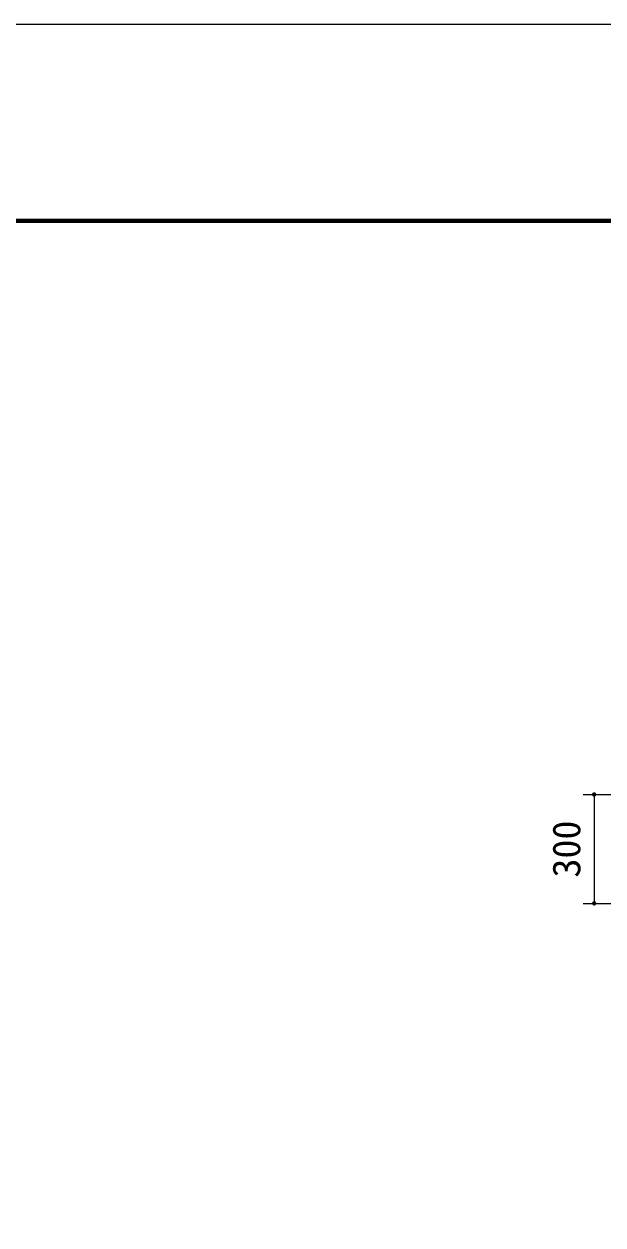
# Model space of a CAD drawing. Units: millimetres, scale not verified. Extents: x -8910 to 8910, y -6308 to 6308.
# Drawn here: x -1956 to -362, y 2999 to 6308 of the extents above; entities that cross this region are included whole.
import ezdxf
from ezdxf.enums import TextEntityAlignment as Align

# ---------------------------------------------------------------- set-up
doc = ezdxf.new("R2010")
doc.units = ezdxf.units.MM
doc.header["$LTSCALE"] = 30
for name, color, linetype, lineweight in [('0-3_空気管', 3, 'Continuous', 25), ('0-C_図面枠', 7, 'Continuous', 25), ('0-D_Axis_waku', 7, 'Continuous', 25)]:
    doc.layers.add(name, color=color, linetype=linetype, lineweight=lineweight)
doc.styles.add('ＭＳ ゴシック', font='')
doc.styles.get('ＭＳ ゴシック').set_extended_font_data('MS Gothic')

msp = doc.modelspace()

# ---------------------------------------------------------------- linework, layer by layer
at = {"layer": '0-3_空気管', "color": 2}
for p, q in [((-416.06, 4184.61), (-251.8, 4184.61)), ((-386.06, 4184.61), (-386.06, 3884.61)), ((-416.06, 3884.61), (-251.8, 3884.61))]:
    msp.add_line(p, q, dxfattribs=at)
at = {"layer": '0-3_空気管', "color": 5}
for points in [[(-386.06, 4184.61), (-392.06, 4184.61), (-392.05, 4184.99)], [(-386.06, 4184.61), (-392.01, 4183.86), (-392.06, 4184.61)], [(-386.06, 4184.61), (-392.05, 4184.99), (-391.95, 4185.74)], [(-386.06, 4178.61), (-392.01, 4183.86), (-386.06, 4184.61)], [(-386.06, 4178.61), (-391.87, 4183.12), (-392.01, 4183.86)], [(-386.06, 4184.61), (-391.95, 4185.74), (-391.77, 4186.47)], [(-386.06, 4178.61), (-391.64, 4182.4), (-391.87, 4183.12)], [(-386.06, 4184.61), (-391.77, 4186.47), (-391.49, 4187.17)], [(-386.06, 4178.61), (-391.32, 4181.72), (-391.64, 4182.4)], [(-386.06, 4184.61), (-391.49, 4187.17), (-391.13, 4187.83)], [(-386.06, 4178.61), (-390.91, 4181.09), (-391.32, 4181.72)], [(-386.06, 4184.61), (-391.13, 4187.83), (-390.68, 4188.44)], [(-386.06, 4178.61), (-390.43, 4180.51), (-390.91, 4181.09)], [(-386.06, 4184.61), (-390.68, 4188.44), (-390.17, 4188.99)], [(-386.06, 4178.61), (-389.88, 4179.99), (-390.43, 4180.51)], [(-386.06, 4184.61), (-390.17, 4188.99), (-389.59, 4189.47)], [(-386.06, 4178.61), (-389.27, 4179.55), (-389.88, 4179.99)], [(-386.06, 4184.61), (-389.59, 4189.47), (-388.95, 4189.87)], [(-386.06, 4178.61), (-388.61, 4179.18), (-389.27, 4179.55)], [(-386.06, 4184.61), (-388.95, 4189.87), (-388.27, 4190.19)], [(-386.06, 4178.61), (-387.91, 4178.91), (-388.61, 4179.18)], [(-386.06, 4184.61), (-388.27, 4190.19), (-387.55, 4190.42)], [(-386.06, 4178.61), (-387.18, 4178.72), (-387.91, 4178.91)], [(-386.06, 4190.61), (-387.55, 4190.42), (-386.81, 4190.57)], [(-386.06, 4184.61), (-387.55, 4190.42), (-386.06, 4190.61)], [(-386.06, 4178.61), (-386.44, 4178.63), (-387.18, 4178.72)], [(-385.68, 4190.6), (-386.06, 4184.61), (-386.06, 4190.61)], [(-384.93, 4190.51), (-386.06, 4184.61), (-385.68, 4190.6)], [(-384.2, 4190.32), (-386.06, 4184.61), (-384.93, 4190.51)], [(-383.5, 4190.04), (-386.06, 4184.61), (-384.2, 4190.32)], [(-382.84, 4189.68), (-386.06, 4184.61), (-383.5, 4190.04)], [(-382.23, 4189.24), (-386.06, 4184.61), (-382.84, 4189.68)], [(-381.69, 4188.72), (-386.06, 4184.61), (-382.23, 4189.24)], [(-381.2, 4188.14), (-386.06, 4184.61), (-381.69, 4188.72)], [(-380.8, 4187.5), (-386.06, 4184.61), (-381.2, 4188.14)], [(-380.48, 4186.82), (-386.06, 4184.61), (-380.8, 4187.5)], [(-380.25, 4186.11), (-386.06, 4184.61), (-380.48, 4186.82)], [(-380.11, 4185.37), (-386.06, 4184.61), (-380.25, 4186.11)], [(-380.06, 4184.61), (-386.06, 4184.61), (-380.11, 4185.37)], [(-380.06, 4184.61), (-386.06, 4178.61), (-386.06, 4184.61)], [(-380.07, 4184.24), (-386.06, 4178.61), (-380.06, 4184.61)], [(-380.17, 4183.49), (-386.06, 4178.61), (-380.07, 4184.24)], [(-380.35, 4182.76), (-386.06, 4178.61), (-380.17, 4183.49)], [(-380.63, 4182.06), (-386.06, 4178.61), (-380.35, 4182.76)], [(-380.99, 4181.4), (-386.06, 4178.61), (-380.63, 4182.06)], [(-381.44, 4180.79), (-386.06, 4178.61), (-380.99, 4181.4)], [(-381.95, 4180.24), (-386.06, 4178.61), (-381.44, 4180.79)], [(-382.53, 4179.76), (-386.06, 4178.61), (-381.95, 4180.24)], [(-383.17, 4179.36), (-386.06, 4178.61), (-382.53, 4179.76)], [(-383.85, 4179.03), (-386.06, 4178.61), (-383.17, 4179.36)], [(-384.57, 4178.8), (-386.06, 4178.61), (-383.85, 4179.03)], [(-385.31, 4178.66), (-386.06, 4178.61), (-384.57, 4178.8)], [(-386.06, 3884.61), (-392.06, 3884.61), (-392.05, 3884.99)], [(-386.06, 3884.61), (-392.01, 3883.86), (-392.06, 3884.61)], [(-386.06, 3884.61), (-392.05, 3884.99), (-391.95, 3885.74)], [(-386.06, 3878.61), (-392.01, 3883.86), (-386.06, 3884.61)], [(-386.06, 3878.61), (-391.87, 3883.12), (-392.01, 3883.86)], [(-386.06, 3884.61), (-391.95, 3885.74), (-391.77, 3886.47)], [(-386.06, 3878.61), (-391.64, 3882.41), (-391.87, 3883.12)], [(-386.06, 3884.61), (-391.77, 3886.47), (-391.49, 3887.17)], [(-386.06, 3878.61), (-391.32, 3881.72), (-391.64, 3882.41)], [(-386.06, 3884.61), (-391.49, 3887.17), (-391.13, 3887.83)], [(-386.06, 3878.61), (-390.91, 3881.09), (-391.32, 3881.72)], [(-386.06, 3884.61), (-391.13, 3887.83), (-390.68, 3888.44)], [(-386.06, 3878.61), (-390.43, 3880.51), (-390.91, 3881.09)], [(-386.06, 3884.61), (-390.68, 3888.44), (-390.17, 3888.99)], [(-386.06, 3878.61), (-389.88, 3879.99), (-390.43, 3880.51)], [(-386.06, 3884.61), (-390.17, 3888.99), (-389.59, 3889.47)], [(-386.06, 3878.61), (-389.27, 3879.55), (-389.88, 3879.99)], [(-386.06, 3884.61), (-389.59, 3889.47), (-388.95, 3889.87)], [(-386.06, 3878.61), (-388.61, 3879.18), (-389.27, 3879.55)], [(-386.06, 3884.61), (-388.95, 3889.87), (-388.27, 3890.19)], [(-386.06, 3878.61), (-387.91, 3878.91), (-388.61, 3879.18)], [(-386.06, 3884.61), (-388.27, 3890.19), (-387.55, 3890.43)], [(-386.06, 3878.61), (-387.18, 3878.72), (-387.91, 3878.91)], [(-386.06, 3890.61), (-387.55, 3890.43), (-386.81, 3890.57)], [(-386.06, 3884.61), (-387.55, 3890.43), (-386.06, 3890.61)], [(-386.06, 3878.61), (-386.44, 3878.63), (-387.18, 3878.72)], [(-385.68, 3890.6), (-386.06, 3884.61), (-386.06, 3890.61)], [(-384.93, 3890.51), (-386.06, 3884.61), (-385.68, 3890.6)], [(-384.2, 3890.32), (-386.06, 3884.61), (-384.93, 3890.51)], [(-383.5, 3890.04), (-386.06, 3884.61), (-384.2, 3890.32)], [(-382.84, 3889.68), (-386.06, 3884.61), (-383.5, 3890.04)], [(-382.23, 3889.24), (-386.06, 3884.61), (-382.84, 3889.68)], [(-381.69, 3888.72), (-386.06, 3884.61), (-382.23, 3889.24)], [(-381.2, 3888.14), (-386.06, 3884.61), (-381.69, 3888.72)], [(-380.8, 3887.5), (-386.06, 3884.61), (-381.2, 3888.14)], [(-380.48, 3886.82), (-386.06, 3884.61), (-380.8, 3887.5)], [(-380.25, 3886.11), (-386.06, 3884.61), (-380.48, 3886.82)], [(-380.11, 3885.37), (-386.06, 3884.61), (-380.25, 3886.11)], [(-380.06, 3884.61), (-386.06, 3884.61), (-380.11, 3885.37)], [(-380.06, 3884.61), (-386.06, 3878.61), (-386.06, 3884.61)], [(-380.07, 3884.24), (-386.06, 3878.61), (-380.06, 3884.61)], [(-380.17, 3883.49), (-386.06, 3878.61), (-380.07, 3884.24)], [(-380.35, 3882.76), (-386.06, 3878.61), (-380.17, 3883.49)], [(-380.63, 3882.06), (-386.06, 3878.61), (-380.35, 3882.76)], [(-380.99, 3881.4), (-386.06, 3878.61), (-380.63, 3882.06)], [(-381.44, 3880.79), (-386.06, 3878.61), (-380.99, 3881.4)], [(-381.95, 3880.24), (-386.06, 3878.61), (-381.44, 3880.79)], [(-382.53, 3879.76), (-386.06, 3878.61), (-381.95, 3880.24)], [(-383.17, 3879.36), (-386.06, 3878.61), (-382.53, 3879.76)], [(-383.85, 3879.04), (-386.06, 3878.61), (-383.17, 3879.36)], [(-384.57, 3878.8), (-386.06, 3878.61), (-383.85, 3879.04)], [(-385.31, 3878.66), (-386.06, 3878.61), (-384.57, 3878.8)]]:
    msp.add_solid(points, dxfattribs=at)
at = {"layer": '0-C_図面枠'}
msp.add_lwpolyline([(-8910, -6307.5), (-8910, 6307.5), (8910, 6307.5), (8910, -6307.5)], close=True, dxfattribs=at)
at = {"layer": '0-D_Axis_waku'}
for p, q in [((-7778.4, 5769.9), (8408.4, 5769.9)), ((-7777.8, 5769.3), (8407.8, 5769.3)), ((-7777.2, 5768.7), (8407.2, 5768.7)), ((-7776.6, 5768.1), (8406.6, 5768.1)), ((-7776, 5767.5), (8406, 5767.5)), ((-7775.4, 5766.9), (8405.4, 5766.9)), ((-7774.8, 5766.3), (8404.8, 5766.3)), ((-7774.2, 5765.7), (8404.2, 5765.7)), ((-7773.6, 5765.1), (8403.6, 5765.1)), ((-7773, 5764.5), (8403, 5764.5)), ((-7772.4, 5763.9), (8402.4, 5763.9)), ((-7771.8, 5763.3), (8401.8, 5763.3)), ((-7771.2, 5762.7), (8401.2, 5762.7)), ((-7770.6, 5762.1), (8400.6, 5762.1)), ((-7770, 5761.5), (8400, 5761.5))]:
    msp.add_line(p, q, dxfattribs=at)

# ---------------------------------------------------------------- texts
at = {"layer": '0-3_空気管', "color": 4, "style": 'ＭＳ ゴシック'}
msp.add_text('300', height=76.98, rotation=90, dxfattribs=at).set_placement((-401.06, 3955.86), align=Align.BOTTOM_LEFT)

doc.saveas('drawing.dxf')
